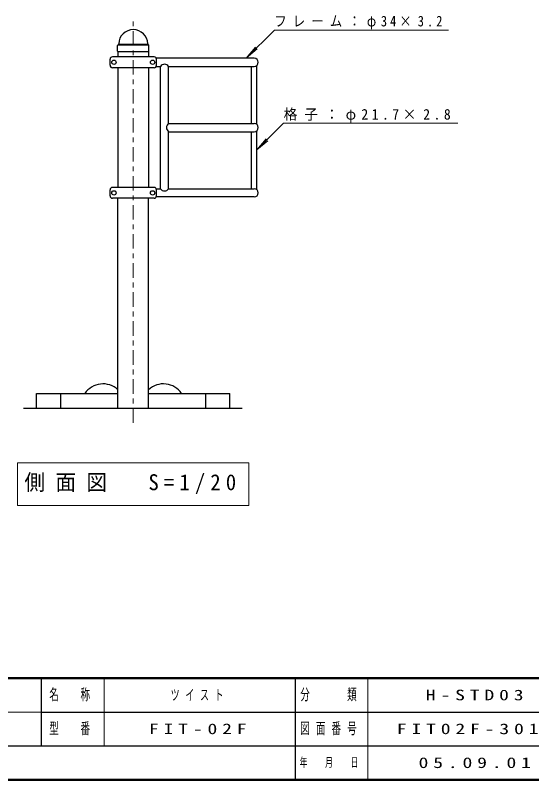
# Model space of a CAD drawing. Units: millimetres on the paper. Extents: x -365 to 0, y -61 to 257.
# Drawn here: x -187.9 to -81.1, y 0 to 158.1 of the extents above; entities that cross this region are included whole.
import ezdxf

# ---------------------------------------------------------------- set-up
doc = ezdxf.new("R2010")
doc.units = ezdxf.units.MM
doc.linetypes.add('USER2', pattern=[6, 3, -1, 1, -1])
doc.layers.add('LY_1', color=7, linetype='Continuous', lineweight=13)
doc.styles.add('ＭＳ ゴシック', font='')
doc.styles.get('ＭＳ ゴシック').set_extended_font_data('MS Gothic')

msp = doc.modelspace()

# ---------------------------------------------------------------- linework, layer by layer
at = {"layer": 'LY_1', "linetype": 'USER2'}
msp.add_line((-163.485, 73.809), (-163.485, 156.93), dxfattribs=at)
at = {"layer": 'LY_1'}
for p, q in [((-134.314, 155.017), (-140.168, 149.198)), ((-134.314, 155.017), (-98.314, 155.017)), ((-166.641, 151.87), (-160.328, 151.87)), ((-166.44, 152.098), (-160.529, 152.098)), ((-140.168, 149.198), (-138.233, 151.49)), ((-140.168, 149.198), (-137.864, 151.119)), ((-132.396, 135.744), (-137.942, 130.211)), ((-132.396, 135.744), (-96.396, 135.744)), ((-137.942, 130.211), (-136.011, 132.507)), ((-137.942, 130.211), (-135.642, 132.137)), ((-187.385, 65.509), (-187.385, 56.709)), ((-139.585, 65.509), (-187.385, 65.509)), ((-139.585, 56.709), (-139.585, 65.509)), ((-187.385, 56.709), (-139.585, 56.709)), ((-169.5, 21), (-169.5, 7)), ((-115, 21), (-115, 0)), ((-237.5, 14), (-182.5, 14))]:
    msp.add_line(p, q, dxfattribs=at)
at = {"layer": 'LY_1', "lineweight": 25}
for p, q in [((-166.735, 150.623), (-166.714, 151.789)), ((-166.656, 151.927), (-166.528, 152.054)), ((-160.314, 151.927), (-160.441, 152.054)), ((-160.235, 150.623), (-160.255, 151.789)), ((-166.71, 150.598), (-160.26, 150.598)), ((-166.66, 150.598), (-166.66, 149.473)), ((-160.31, 150.598), (-160.31, 149.473)), ((-168.287, 147.723), (-168.287, 148.973)), ((-159.182, 149.473), (-167.787, 149.473)), ((-138.485, 149.198), (-158.736, 149.198)), ((-158.682, 147.723), (-158.682, 148.973)), ((-159.182, 147.223), (-167.787, 147.223)), ((-166.66, 147.223), (-166.66, 122.473)), ((-160.31, 147.223), (-160.31, 122.473)), ((-158.682, 147.498), (-157.865, 147.498)), ((-157.865, 122.198), (-157.865, 147.498)), ((-156.165, 147.498), (-138.485, 147.498)), ((-156.165, 135.698), (-156.165, 147.498)), ((-139.027, 135.698), (-139.027, 147.498)), ((-137.942, 135.502), (-137.942, 147.693)), ((-156.165, 135.698), (-138.485, 135.698)), ((-156.165, 133.998), (-138.485, 133.998)), ((-156.165, 122.198), (-156.165, 133.998)), ((-139.027, 122.198), (-139.027, 133.998)), ((-137.942, 122.002), (-137.942, 134.193)), ((-168.287, 120.723), (-168.287, 121.973)), ((-159.182, 122.473), (-167.787, 122.473)), ((-158.682, 122.198), (-157.865, 122.198)), ((-158.682, 120.723), (-158.682, 121.973)), ((-156.165, 122.198), (-138.485, 122.198)), ((-159.182, 120.223), (-167.787, 120.223)), ((-166.66, 76.848), (-166.66, 120.223)), ((-160.31, 76.848), (-160.31, 120.223)), ((-138.485, 120.498), (-158.736, 120.498)), ((-183.485, 76.848), (-183.485, 79.848)), ((-183.485, 79.848), (-166.66, 79.848)), ((-178.485, 76.848), (-178.485, 79.848)), ((-160.31, 79.848), (-143.485, 79.848)), ((-148.485, 76.848), (-148.485, 79.848)), ((-143.485, 76.848), (-143.485, 79.848)), ((-186.141, 76.848), (-140.985, 76.848)), ((-182.5, 21), (-182.5, 7)), ((-130, 21), (-130, 0)), ((-182.5, 14), (-70, 14)), ((-237.5, 7), (0, 7))]:
    msp.add_line(p, q, dxfattribs=at)
at = {"layer": 'LY_1', "lineweight": 50}
for p, q in [((-365, 21), (0, 21)), ((-365, 0), (0, 0))]:
    msp.add_line(p, q, dxfattribs=at)
at = {"layer": 'LY_1', "lineweight": 25}
for centre in [(-167.485, 148.348), (-159.485, 148.348), (-167.485, 121.348), (-159.485, 121.348)]:
    msp.add_circle(centre, 0.45, dxfattribs=at)
for centre, radius, start, end in [((-163.485, 152.098), 3, 1.14005, 178.85842), ((-166.514, 151.785), 0.2, 135, 178.99605), ((-166.634, 152.16), 0.15, 315, 358.85842), ((-160.335, 152.16), 0.15, 181.14005, 225), ((-160.455, 151.785), 0.2, 1.00395, 45), ((-166.71, 150.623), 0.025, 178.87801, 270), ((-160.26, 150.623), 0.025, 270, 1.12199), ((-167.787, 148.973), 0.5, 90, 180), ((-159.182, 148.973), 0.5, 0, 90), ((-138.485, 148.348), 0.85, 270, 90), ((-167.787, 147.723), 0.5, 180, 270), ((-159.182, 147.723), 0.5, 270, 0), ((-157.015, 146.917), 1.029, 34.31875, 145.68125), ((-155.619, 134.848), 1.01, 122.71299, 237.28701), ((-138.485, 134.848), 0.85, 270, 90), ((-167.787, 121.973), 0.5, 90, 180), ((-159.182, 121.973), 0.5, 0, 90), ((-157.015, 122.778), 1.029, 214.31875, 325.68125), ((-138.485, 121.348), 0.85, 270, 90), ((-167.787, 120.723), 0.5, 180, 270), ((-159.182, 120.723), 0.5, 270, 0), ((-169.735, 77.332), 4.516, 47.08081, 146.14497), ((-157.235, 77.332), 4.516, 33.85503, 132.91919)]:
    msp.add_arc(centre, radius, start, end, dxfattribs=at)

# ---------------------------------------------------------------- texts
at = {"layer": 'LY_1', "style": 'ＭＳ ゴシック'}
for s, insert, char_height, attachment_point in [('\\T1.5;\\W0.85;フレーム：φ34×3.2', (-134.314, 155.167), 2.199, 7), ('\\T1.5;\\W0.95;格子：φ21.7×2.8', (-132.396, 135.894), 2.199, 7), ('\\T1.5;\\W0.95;側面図\u3000S=1/20', (-185.985, 61.109), 3.299, 4), ('\\T1.64;\\W0.6;名\u3000称', (-176, 17.5), 2.346, 5), ('\\T1.64;\\W0.6;分\u3000\u3000類', (-122.5, 17.5), 2.346, 5), ('\\T1.64;\\W0.6;ツイスト', (-155.75, 17.5), 2.199, 4), ('\\T1.5;\\W1.35;H-STD03', (-103, 17.5), 2.199, 4), ('\\T1.64;\\W0.6;型\u3000番', (-176, 10.5), 2.346, 5), ('\\T1.5;\\W1.35;FIT-02F', (-160.25, 10.5), 2.199, 4), ('\\T1.64;\\W0.6;図面番号', (-122.5, 10.5), 2.346, 5), ('\\T1.5;\\W1.35;FIT02F-301K', (-109, 10.5), 2.199, 4), ('\\T1.64;\\W0.6;年\u3000月\u3000日', (-122.5, 3.5), 1.906, 5), ('\\T1.5;\\W1.35;05.09.01', (-104.5, 3.5), 2.199, 4)]:
    msp.add_mtext(s, dxfattribs=dict(at, insert=insert, char_height=char_height, attachment_point=attachment_point))

doc.saveas('drawing.dxf')
